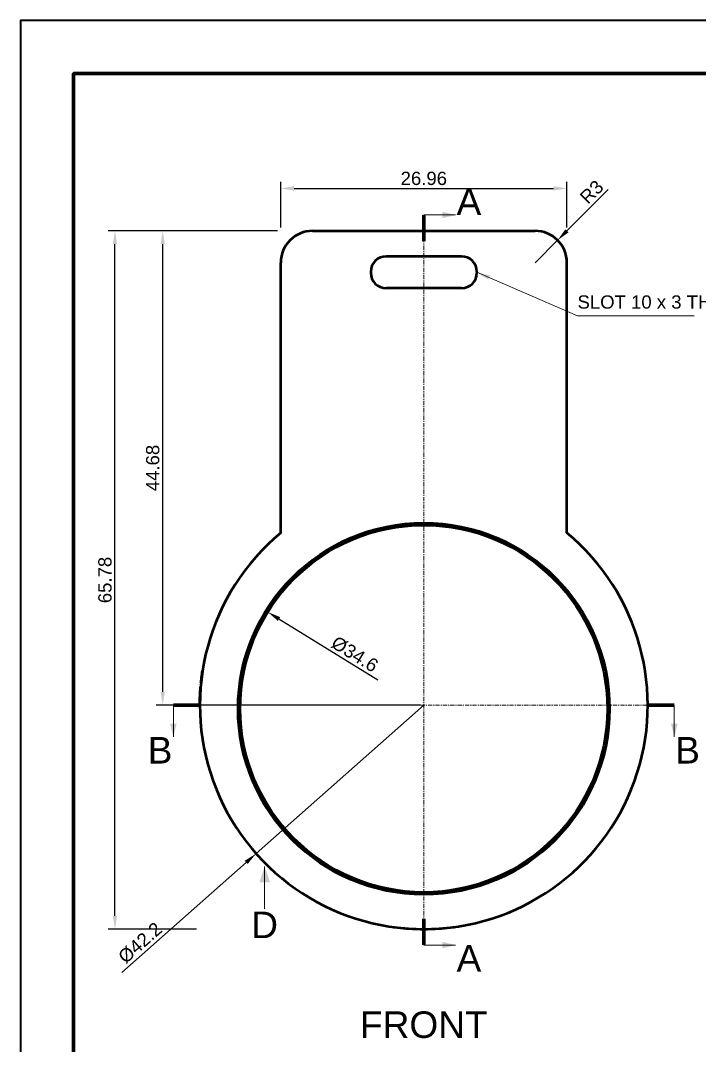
# Model space of a CAD drawing. Header units: millimetres. Extents: x 0 to 900, y 0 to 148.
# Drawn here: x 230 to 294, y 51.9 to 148.5 of the extents above; entities that cross this region are included whole.
import ezdxf
from ezdxf.enums import TextEntityAlignment as Align

# ---------------------------------------------------------------- set-up
doc = ezdxf.new("R2010")
doc.units = ezdxf.units.MM
doc.header["$LTSCALE"] = 0.125
doc.linetypes.add('CENTER', pattern=[5.08, 3.175, -0.635, 0.635, -0.635])
for name, color, linetype, lineweight in [('CENTER', 7, 'CENTER', 18), ('DIM', 7, 'Continuous', 18), ('FRAME', 7, 'Continuous', 70), ('TEXT', 7, 'Continuous', 25), ('TITLE', 7, 'Continuous', 35), ('VISIBLE', 7, 'Continuous', 50)]:
    doc.layers.add(name, color=color, linetype=linetype, lineweight=lineweight)
doc.styles.add('LiberationSans', font='LiberationSans-Regular.ttf')
doc.dimstyles.new('ISO', dxfattribs={"dimscale": 0.5, "dimtxt": 2.5, "dimasz": 2.5, "dimexe": 1.25, "dimexo": 0.625, "dimtad": 1, "dimdsep": 46, "dimtxsty": 'LiberationSans', "dimcen": 0, "dimazin": 3, "dimtfac": 1, "dimtmove": 0, "dimatfit": 3})

msp = doc.modelspace()

# ---------------------------------------------------------------- linework, layer by layer
at = {"layer": 'CENTER'}
for p, q in [((268, 61.4), (268, 130.18)), ((245.4, 84), (290.6, 84))]:
    msp.add_line(p, q, dxfattribs=at)
at = {"layer": 'DIM'}
for p, q in [((268, 130.18), (271, 130.18)), ((273, 124.78), (282.48, 120.68)), ((282.48, 120.68), (293.48, 120.68)), ((244.4, 84), (244.4, 81)), ((291.6, 84), (291.6, 81)), ((253, 64.8), (253, 68.8)), ((268, 61.4), (271, 61.4))]:
    msp.add_line(p, q, dxfattribs=at)
for points in [[(271, 130.18), (269.75, 130.493), (269.75, 129.868)], [(273, 124.78), (274.23, 124.475), (274.065, 124.093)], [(244.4, 81), (244.713, 82.25), (244.088, 82.25)], [(291.6, 81), (291.913, 82.25), (291.288, 82.25)], [(253, 68.8), (252.5, 67.3), (253.5, 67.3)], [(271, 61.4), (269.75, 61.712), (269.75, 61.087)]]:
    msp.add_solid(points, dxfattribs=at)
at = {"layer": 'FRAME'}
msp.add_lwpolyline([(235, 5), (435, 5), (435, 143.5), (235, 143.5)], close=True, dxfattribs=at)
at = {"layer": 'TITLE'}
msp.add_lwpolyline([(230, 0), (440, 0), (440, 148.5), (230, 148.5)], close=True, dxfattribs=at)
at = {"layer": 'VISIBLE'}
for p, q in [((257.52, 128.68), (278.48, 128.68)), ((254.52, 100.233), (254.52, 125.68)), ((271.55, 126.28), (264.45, 126.28)), ((281.48, 100.233), (281.48, 125.68)), ((263, 124.83), (263, 124.73)), ((273, 124.83), (273, 124.73)), ((271.55, 123.28), (264.45, 123.28))]:
    msp.add_line(p, q, dxfattribs=at)
at = {"layer": 'VISIBLE', "const_width": 0.35}
for points in [[(268, 130.18), (268, 127.68)], [(244.4, 84), (246.9, 84)], [(291.6, 84), (289.1, 84)], [(268, 61.4), (268, 63.9)]]:
    msp.add_lwpolyline(points, dxfattribs=at)
at = {"layer": 'VISIBLE'}
for points in [[(247.005, 86.107), (247.016, 86.206), (247.026, 86.306), (247.038, 86.406), (247.049, 86.505), (247.061, 86.605), (247.074, 86.704), (247.087, 86.803), (247.101, 86.903), (247.115, 87.002), (247.129, 87.101), (247.144, 87.2)], [(246.9, 84), (246.9, 84.101), (246.901, 84.202), (246.902, 84.303), (246.904, 84.404), (246.906, 84.505), (246.909, 84.606), (246.912, 84.707), (246.915, 84.807), (246.92, 84.908), (246.924, 85.009), (246.929, 85.11), (246.935, 85.211), (246.941, 85.312), (246.947, 85.412), (246.954, 85.513), (246.962, 85.614), (246.97, 85.714)]]:
    msp.add_lwpolyline(points, dxfattribs=at)
for radius in [17.5, 17.3]:
    msp.add_circle((268, 83.665), radius, dxfattribs=at)
for centre, radius, start, end in [((257.52, 125.68), 3, 90, 180), ((278.48, 125.68), 3, 0, 90), ((264.45, 124.83), 1.45, 90, 180), ((271.55, 124.83), 1.45, 0, 90), ((264.45, 124.73), 1.45, 180, 270), ((271.55, 124.73), 1.45, 270, 0), ((268, 84), 21.1, 129.70706, 50.29294), ((268, 84), 21.1, 262.19616, 277.80384)]:
    msp.add_arc(centre, radius, start, end, dxfattribs=at)

# ---------------------------------------------------------------- texts
at = {"layer": 'TEXT', "style": 'LiberationSans'}
for s, p in [('A', (272.25, 131.43)), ('B', (243.15, 79.75)), ('B', (292.85, 79.75)), ('D', (253, 63.3)), ('A', (272.25, 60.15)), ('FRONT', (268, 53.9))]:
    msp.add_text(s, height=2.5, dxfattribs=at).set_placement(p, align=Align.MIDDLE_CENTER)
msp.add_text('SLOT 10 x 3 THRU', height=1.25, dxfattribs=at).set_placement((282.48, 120.98), align=Align.BOTTOM_LEFT)

# ---------------------------------------------------------------- dimensions: what is measured, and where the dimension line sits
at = {"layer": 'DIM'}
msp.add_linear_dim(base=(254.52, 132.68), p1=(254.52, 128.68), p2=(281.48, 128.68), dimstyle='ISO', dxfattribs=at).render()
msp.add_radius_dim(center=(278.48, 125.68), radius=3, location=(284.48, 131.68), dimstyle='ISO', dxfattribs=at).render()
for base, p1 in [((238.9, 62.9), (246.9, 62.9)), ((243.4, 84), (268, 84))]:
    msp.add_linear_dim(base=base, p1=p1, p2=(254.52, 128.68), angle=90, dimstyle='ISO', dxfattribs=at).render()
for center, radius, location in [((268, 84), 21.1, (241.9, 60.9)), ((268, 83.665), 17.3, (261, 88))]:
    msp.add_diameter_dim(center=center, radius=radius, location=location, dimstyle='ISO', dxfattribs=at).render()

doc.saveas('drawing.dxf')
